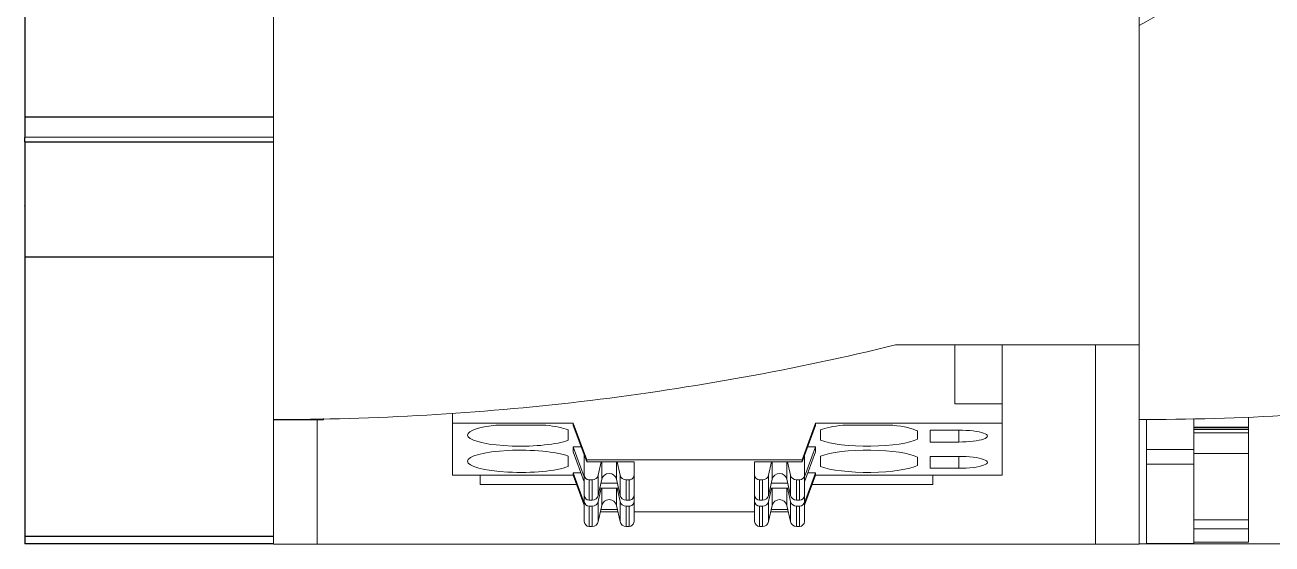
# Model space of a CAD drawing. Header units: millimetres. Extents: x 1359 to 3577, y 1336 to 3557.
# Drawn here: x 2756.6 to 2806.7, y 3183.1 to 3204 of the extents above; entities that cross this region are included whole.
import ezdxf

# ---------------------------------------------------------------- set-up
doc = ezdxf.new("R2010")
doc.units = ezdxf.units.MM
doc.set_wipeout_variables(frame=1)
doc.layers.add('000-PI-Oprema', color=30, linetype='Continuous', lineweight=5)

msp = doc.modelspace()

# ---------------------------------------------------------------- linework, layer by layer
for p, q in [((2756.571, 3217.783), (2756.571, 3200.246)), ((2756.571, 3200.246), (2756.571, 3199.746)), ((2956.571, 3200.246), (2756.571, 3200.246)), ((2756.571, 3199.746), (2756.571, 3199.698)), ((2756.571, 3199.698), (2756.571, 3199.425)), ((2956.571, 3199.561), (2756.571, 3199.425)), ((2756.571, 3199.251), (2756.571, 3199.425)), ((2756.571, 3199.251), (2756.571, 3197.5)), ((2756.571, 3199.251), (2956.571, 3199.251)), ((2756.571, 3197.5), (2756.571, 3197.391)), ((2756.571, 3197.389), (2756.571, 3197.391)), ((2756.571, 3197.389), (2756.571, 3197.355)), ((2756.571, 3197.355), (2756.571, 3197.247)), ((2756.571, 3197.246), (2756.571, 3197.247)), ((2756.571, 3197.246), (2756.571, 3197.212)), ((2756.571, 3197.212), (2756.571, 3197.104)), ((2756.571, 3197.104), (2756.571, 3197.102)), ((2756.571, 3197.102), (2756.571, 3197.068)), ((2756.571, 3197.068), (2756.571, 3196.96)), ((2756.571, 3196.959), (2756.571, 3196.96)), ((2756.571, 3196.959), (2756.571, 3196.925)), ((2756.571, 3196.925), (2756.571, 3196.817)), ((2756.571, 3196.815), (2756.571, 3196.817)), ((2756.571, 3196.815), (2756.571, 3196.781)), ((2756.571, 3196.781), (2756.571, 3196.673)), ((2756.571, 3196.671), (2756.571, 3196.673)), ((2756.571, 3196.671), (2756.571, 3196.637)), ((2756.571, 3196.637), (2756.571, 3196.53)), ((2756.571, 3196.528), (2756.571, 3196.53)), ((2756.571, 3196.528), (2756.571, 3196.494)), ((2756.571, 3196.494), (2756.571, 3196.386)), ((2756.571, 3196.386), (2756.571, 3196.384)), ((2756.571, 3196.384), (2756.571, 3196.35)), ((2756.571, 3196.35), (2756.571, 3196.126)), ((2756.571, 3196.126), (2756.571, 3195.853)), ((2756.571, 3195.853), (2756.571, 3195.741)), ((2756.571, 3195.741), (2756.571, 3195.605)), ((2756.571, 3195.605), (2756.571, 3194.613)), ((2756.571, 3194.613), (2756.571, 3183.383)), ((2956.571, 3194.613), (2756.571, 3194.613)), ((2756.571, 3183.383), (2756.571, 3183.083)), ((2956.571, 3183.383), (2756.571, 3183.383)), ((2956.571, 3183.083), (2756.571, 3183.083))]:
    msp.add_line(p, q)

# ---------------------------------------------------------------- next in the draw order: wipeouts: each hides what was drawn before it
msp.add_wipeout([(2801.371, 3330.083), (2836.171, 3330.083), (2836.171, 3183.083), (2801.371, 3183.083)])

# ---------------------------------------------------------------- next in the draw order: linework, layer by layer
at = {"layer": '000-PI-Oprema', "color": 0, "linetype": 'ByBlock', "lineweight": 0}
for p, q in [((2803.571, 3188.132), (2803.571, 3186.878)), ((2805.771, 3187.784), (2805.771, 3188.149)), ((2801.672, 3188.083), (2801.371, 3188.083)), ((2801.371, 3188.002), (2801.371, 3183.083)), ((2801.671, 3188.071), (2801.671, 3186.878)), ((2803.571, 3187.784), (2805.771, 3187.784)), ((2805.771, 3187.754), (2803.571, 3187.754)), ((2805.771, 3187.747), (2803.571, 3187.747)), ((2805.771, 3187.683), (2803.571, 3187.683)), ((2805.771, 3187.747), (2805.771, 3187.754)), ((2805.771, 3187.683), (2805.771, 3187.747)), ((2805.771, 3187.683), (2805.771, 3187.546)), ((2805.771, 3187.546), (2803.571, 3187.546)), ((2805.771, 3187.546), (2805.771, 3186.721)), ((2801.671, 3186.292), (2801.671, 3186.878)), ((2803.571, 3186.878), (2801.671, 3186.878)), ((2803.571, 3186.292), (2803.571, 3186.878)), ((2805.771, 3186.721), (2803.571, 3186.721)), ((2805.771, 3186.721), (2805.771, 3184.056)), ((2803.571, 3186.292), (2801.671, 3186.292)), ((2805.771, 3184.056), (2803.571, 3184.056)), ((2803.571, 3183.689), (2803.571, 3183.159)), ((2805.771, 3183.689), (2803.571, 3183.689)), ((2805.771, 3184.056), (2805.771, 3183.689)), ((2805.771, 3183.689), (2805.771, 3183.159)), ((2803.313, 3183.083), (2801.371, 3183.083)), ((2801.671, 3183.095), (2803.571, 3183.095)), ((2803.571, 3183.095), (2801.671, 3183.095)), ((2833.971, 3183.159), (2803.313, 3183.083)), ((2803.571, 3183.159), (2805.771, 3183.159)), ((2805.771, 3183.159), (2803.571, 3183.159)), ((2805.771, 3183.159), (2805.771, 3183.159))]:
    msp.add_line(p, q, dxfattribs=at)
for points in [[(2805.721, 3206.382), (2804.271, 3205.566), (2802.821, 3204.749), (2801.371, 3203.932)], [(2801.671, 3183.095), (2801.671, 3183.136), (2801.671, 3183.426), (2801.671, 3184.491), (2801.671, 3185.621), (2801.671, 3186.292)], [(2803.571, 3183.095), (2803.571, 3183.107), (2803.571, 3183.128), (2803.571, 3183.159)]]:
    msp.add_open_spline(points, degree=3, dxfattribs=at)
for points, knots in [([(2801.371, 3203.932), (2801.371, 3202.424), (2801.371, 3199.174), (2801.371, 3193.891), (2801.371, 3190.116), (2801.371, 3188.083)], [0, 0, 0, 0, 0.285532, 0.615204, 1, 1, 1, 1]), ([(2801.672, 3188.083), (2803.76, 3188.089), (2805.84, 3188.157), (2809.986, 3188.414), (2812.052, 3188.604), (2816.169, 3189.104), (2818.219, 3189.414), (2822.307, 3190.157), (2824.343, 3190.589), (2826.371, 3191.083)], [0, 0, 0, 0, 0.25, 0.25, 0.5, 0.5, 0.75, 0.75, 1, 1, 1, 1]), ([(2803.571, 3183.689), (2803.571, 3183.924), (2803.571, 3184.601), (2803.571, 3185.621), (2803.571, 3186.292)], [0, 0, 0, 0, 0.445928, 1, 1, 1, 1])]:
    msp.add_open_spline(points, degree=3, knots=knots, dxfattribs=at)

# ---------------------------------------------------------------- next in the draw order: wipeouts: each hides what was drawn before it
msp.add_wipeout([(2766.571, 3330.083), (2801.371, 3330.083), (2801.371, 3183.076), (2766.571, 3183.076)])

# ---------------------------------------------------------------- next in the draw order: linework, layer by layer
at = {"color": 0, "linetype": 'ByBlock', "lineweight": 0, "ltscale": 0.25}
msp.add_lwpolyline([(2766.571, 3330.083), (2801.371, 3330.083), (2801.371, 3183.076), (2766.571, 3183.076), (2766.571, 3330.083)], dxfattribs=at)
at = {"layer": '000-PI-Oprema', "color": 0, "linetype": 'ByBlock', "lineweight": 0}
for p, q in [((2793.966, 3191.083), (2793.966, 3188.72)), ((2795.866, 3188.72), (2795.866, 3191.083)), ((2799.616, 3183.076), (2799.616, 3191.093)), ((2801.371, 3191.034), (2801.371, 3183.076)), ((2793.966, 3188.72), (2795.866, 3188.72)), ((2795.866, 3188.72), (2795.866, 3187.937)), ((2768.571, 3188.076), (2768.571, 3188.122)), ((2773.766, 3187.937), (2773.766, 3188.347)), ((2766.872, 3188.083), (2766.571, 3188.083)), ((2766.873, 3188.083), (2766.571, 3188.083)), ((2768.571, 3188.076), (2766.571, 3188.076)), ((2766.571, 3188.029), (2766.571, 3183.076)), ((2768.327, 3188.077), (2768.327, 3183.076)), ((2778.611, 3187.937), (2773.766, 3187.937)), ((2773.766, 3187.937), (2773.766, 3185.846)), ((2775.505, 3187.856), (2777.517, 3187.856)), ((2778.411, 3187.67), (2778.411, 3187.252)), ((2778.611, 3187.937), (2778.611, 3187.846)), ((2779.157, 3186.47), (2778.611, 3187.937)), ((2779.157, 3186.378), (2778.611, 3187.846)), ((2788.361, 3187.937), (2787.815, 3186.47)), ((2788.361, 3187.846), (2787.815, 3186.378)), ((2788.361, 3187.937), (2788.361, 3187.846)), ((2795.866, 3187.937), (2788.361, 3187.937)), ((2788.561, 3187.252), (2788.561, 3187.67)), ((2789.455, 3187.856), (2791.467, 3187.856)), ((2792.461, 3187.625), (2792.461, 3187.297)), ((2792.971, 3187.659), (2792.971, 3187.18)), ((2794.121, 3187.659), (2792.971, 3187.659)), ((2794.121, 3187.659), (2794.121, 3187.18)), ((2795.866, 3187.937), (2795.866, 3185.846)), ((2792.971, 3187.18), (2794.121, 3187.18)), ((2778.411, 3186.614), (2778.411, 3186.196)), ((2778.611, 3186.993), (2779.061, 3185.784)), ((2778.611, 3186.993), (2778.611, 3186.789)), ((2778.928, 3186.993), (2778.611, 3186.993)), ((2779.061, 3185.58), (2778.611, 3186.789)), ((2779.061, 3186.636), (2779.061, 3185.849)), ((2787.911, 3185.784), (2788.361, 3186.993)), ((2788.361, 3186.789), (2787.911, 3185.58)), ((2787.911, 3186.636), (2787.911, 3185.849)), ((2788.361, 3186.993), (2788.044, 3186.993)), ((2788.361, 3186.993), (2788.361, 3186.789)), ((2788.561, 3186.614), (2788.561, 3186.196)), ((2792.971, 3186.602), (2792.971, 3186.124)), ((2794.121, 3186.602), (2792.971, 3186.602)), ((2794.121, 3186.602), (2794.121, 3186.124)), ((2787.815, 3186.47), (2779.157, 3186.47)), ((2779.157, 3186.47), (2779.157, 3186.378)), ((2781.061, 3186.378), (2779.157, 3186.378)), ((2779.62, 3185.845), (2779.741, 3186.378)), ((2779.768, 3185.689), (2779.768, 3186.378)), ((2780.354, 3185.689), (2780.354, 3186.378)), ((2780.381, 3186.378), (2780.502, 3185.845)), ((2781.061, 3186.358), (2781.061, 3186.378)), ((2781.061, 3185.849), (2781.061, 3186.358)), ((2787.815, 3186.378), (2785.911, 3186.378)), ((2785.911, 3186.378), (2785.911, 3186.358)), ((2785.911, 3185.849), (2785.911, 3186.358)), ((2786.591, 3186.378), (2786.47, 3185.845)), ((2786.618, 3185.689), (2786.618, 3186.378)), ((2787.204, 3185.689), (2787.204, 3186.378)), ((2787.352, 3185.845), (2787.231, 3186.378)), ((2787.815, 3186.47), (2787.815, 3186.378)), ((2792.461, 3186.241), (2792.461, 3186.569)), ((2792.971, 3186.124), (2794.121, 3186.124)), ((2778.611, 3185.846), (2773.766, 3185.846)), ((2774.871, 3185.476), (2774.871, 3185.846)), ((2778.611, 3185.937), (2779.061, 3184.728)), ((2778.611, 3185.937), (2778.611, 3185.846)), ((2778.928, 3185.937), (2778.611, 3185.937)), ((2779.061, 3184.636), (2778.611, 3185.846)), ((2779.061, 3185.038), (2779.061, 3185.849)), ((2779.261, 3184.843), (2779.261, 3185.653)), ((2779.261, 3185.653), (2779.376, 3185.653)), ((2779.376, 3184.843), (2779.376, 3185.653)), ((2779.62, 3185.034), (2779.62, 3185.845)), ((2779.62, 3185.034), (2779.768, 3185.689)), ((2780.354, 3185.689), (2780.502, 3185.034)), ((2780.502, 3185.034), (2780.502, 3185.845)), ((2780.746, 3184.843), (2780.746, 3185.653)), ((2780.746, 3185.653), (2780.861, 3185.653)), ((2780.861, 3184.843), (2780.861, 3185.653)), ((2781.061, 3185.038), (2781.061, 3185.849)), ((2785.911, 3185.038), (2785.911, 3185.849)), ((2786.226, 3185.653), (2786.111, 3185.653)), ((2786.111, 3184.843), (2786.111, 3185.653)), ((2786.226, 3184.843), (2786.226, 3185.653)), ((2786.47, 3185.034), (2786.47, 3185.845)), ((2786.618, 3185.689), (2786.47, 3185.034)), ((2787.352, 3185.034), (2787.204, 3185.689)), ((2787.352, 3185.034), (2787.352, 3185.845)), ((2787.596, 3184.843), (2787.596, 3185.653)), ((2787.711, 3185.653), (2787.596, 3185.653)), ((2787.711, 3184.843), (2787.711, 3185.653)), ((2787.911, 3184.728), (2788.361, 3185.937)), ((2787.911, 3185.038), (2787.911, 3185.849)), ((2788.361, 3185.846), (2787.911, 3184.636)), ((2788.361, 3185.937), (2788.044, 3185.937)), ((2788.361, 3185.937), (2788.361, 3185.846)), ((2795.866, 3185.846), (2788.361, 3185.846)), ((2793.071, 3185.476), (2793.071, 3185.846)), ((2774.871, 3185.476), (2778.748, 3185.476)), ((2779.62, 3184.789), (2779.741, 3185.322)), ((2780.437, 3185.322), (2779.685, 3185.322)), ((2779.731, 3185.526), (2780.391, 3185.526)), ((2779.768, 3185.322), (2779.768, 3184.632)), ((2780.354, 3185.322), (2780.354, 3184.632)), ((2780.381, 3185.322), (2780.502, 3184.789)), ((2786.591, 3185.322), (2786.47, 3184.789)), ((2787.287, 3185.322), (2786.535, 3185.322)), ((2786.581, 3185.526), (2787.241, 3185.526)), ((2786.618, 3185.322), (2786.618, 3184.632)), ((2787.204, 3185.322), (2787.204, 3184.632)), ((2787.352, 3184.789), (2787.231, 3185.322)), ((2788.223, 3185.476), (2793.071, 3185.476)), ((2779.061, 3185.038), (2779.061, 3184.793)), ((2779.061, 3184.793), (2779.061, 3183.982)), ((2779.261, 3184.843), (2779.376, 3184.843)), ((2779.261, 3184.597), (2779.376, 3184.597)), ((2779.261, 3184.597), (2779.261, 3183.786)), ((2779.376, 3184.597), (2779.376, 3183.786)), ((2779.62, 3184.789), (2779.62, 3183.978)), ((2779.62, 3183.978), (2779.768, 3184.632)), ((2780.354, 3184.632), (2780.502, 3183.978)), ((2780.502, 3184.789), (2780.502, 3183.978)), ((2780.746, 3184.843), (2780.861, 3184.843)), ((2780.746, 3184.597), (2780.861, 3184.597)), ((2780.746, 3184.597), (2780.746, 3183.786)), ((2780.861, 3184.597), (2780.861, 3183.786)), ((2781.061, 3184.793), (2781.061, 3185.038)), ((2781.061, 3184.793), (2781.061, 3183.982)), ((2785.911, 3184.793), (2785.911, 3185.038)), ((2785.911, 3184.793), (2785.911, 3183.982)), ((2786.226, 3184.843), (2786.111, 3184.843)), ((2786.226, 3184.597), (2786.111, 3184.597)), ((2786.111, 3184.597), (2786.111, 3183.786)), ((2786.226, 3184.597), (2786.226, 3183.786)), ((2786.47, 3184.789), (2786.47, 3183.978)), ((2786.618, 3184.632), (2786.47, 3183.978)), ((2787.352, 3183.978), (2787.204, 3184.632)), ((2787.352, 3184.789), (2787.352, 3183.978)), ((2787.711, 3184.843), (2787.596, 3184.843)), ((2787.711, 3184.597), (2787.596, 3184.597)), ((2787.596, 3184.597), (2787.596, 3183.786)), ((2787.711, 3184.597), (2787.711, 3183.786)), ((2787.911, 3185.038), (2787.911, 3184.793)), ((2787.911, 3184.793), (2787.911, 3183.982)), ((2780.411, 3184.378), (2779.711, 3184.378)), ((2779.731, 3184.47), (2780.391, 3184.47)), ((2785.911, 3184.378), (2781.061, 3184.378)), ((2787.261, 3184.378), (2786.56, 3184.378)), ((2786.581, 3184.47), (2787.241, 3184.47)), ((2779.261, 3183.786), (2779.376, 3183.786)), ((2780.746, 3183.786), (2780.861, 3183.786)), ((2786.226, 3183.786), (2786.111, 3183.786)), ((2787.711, 3183.786), (2787.596, 3183.786)), ((2768.327, 3183.076), (2766.571, 3183.076)), ((2799.616, 3183.076), (2768.327, 3183.076)), ((2801.371, 3183.076), (2799.616, 3183.076))]:
    msp.add_line(p, q, dxfattribs=at)
for centre, major_axis, ratio, start_param, end_param in [((2776.511, 3187.461), (-2.15, 0), 0.207912, 5.199431, 8.937736), ((2776.511, 3187.461), (-2.15, 0), 0.207912, 3.628635, 4.225347), ((2790.461, 3187.461), (-2.15, 0), 0.207912, 5.199431, 5.796143), ((2790.461, 3187.461), (-2.15, 0), 0.207912, 3.517343, 4.225347), ((2794.121, 3187.419), (1.15, 0), 0.207912, 4.712389, 7.853982), ((2790.461, 3187.461), (-2.15, 0), 0.207912, 0.487042, 2.765842), ((2776.511, 3186.405), (-2.15, 0), 0.207912, 3.628635, 8.937736), ((2790.461, 3186.405), (2.15, 0), 0.207912, 0.37575, 2.65455), ((2794.121, 3186.363), (1.15, 0), 0.207912, 4.712389, 7.853982), ((2790.461, 3186.405), (2.15, 0), 0.207912, 3.628635, 5.907435), ((2779.261, 3185.849), (-0.2, 0), 0.978148, 0, 1.570796), ((2779.376, 3185.898), (-0.25, 0), 0.978148, 1.570796, 2.923426), ((2780.061, 3185.625), (0.3, 0), 0.978148, 0.218166, 2.923426), ((2780.746, 3185.898), (-0.25, 0), 0.978148, 0.218166, 1.570796), ((2780.861, 3185.849), (-0.2, 0), 0.978148, 1.570796, 3.141593), ((2786.111, 3185.849), (0.2, 0), 0.978148, 3.141593, 4.712389), ((2786.226, 3185.898), (0.25, 0), 0.978148, 4.712389, 6.065019), ((2786.911, 3185.625), (-0.3, 0), 0.978148, 3.359759, 6.065019), ((2787.596, 3185.898), (0.25, 0), 0.978148, 3.359759, 4.712389), ((2787.711, 3185.849), (0.2, 0), 0.978148, 4.712389, 6.283185), ((2779.261, 3185.038), (-0.2, 0), 0.978148, 0, 1.570796), ((2779.261, 3184.793), (-0.2, 0), 0.978148, 0, 1.570796), ((2779.376, 3185.087), (-0.25, 0), 0.978148, 1.570796, 2.923426), ((2779.376, 3184.842), (-0.25, 0), 0.978148, 1.570796, 2.923426), ((2780.061, 3184.569), (0.3, 0), 0.978148, 0.218166, 2.923426), ((2780.746, 3185.087), (-0.25, 0), 0.978148, 0.218166, 1.570796), ((2780.746, 3184.842), (-0.25, 0), 0.978148, 0.218166, 1.570796), ((2780.861, 3185.038), (-0.2, 0), 0.978148, 1.570796, 3.141593), ((2780.861, 3184.793), (-0.2, 0), 0.978148, 1.570796, 3.141593), ((2786.111, 3185.038), (0.2, 0), 0.978148, 3.141593, 4.712389), ((2786.111, 3184.793), (0.2, 0), 0.978148, 3.141593, 4.712389), ((2786.226, 3185.087), (0.25, 0), 0.978148, 4.712389, 6.065019), ((2786.226, 3184.842), (0.25, 0), 0.978148, 4.712389, 6.065019), ((2786.911, 3184.569), (-0.3, 0), 0.978148, 3.359759, 6.065019), ((2787.596, 3185.087), (0.25, 0), 0.978148, 3.359759, 4.712389), ((2787.596, 3184.842), (0.25, 0), 0.978148, 3.359759, 4.712389), ((2787.711, 3185.038), (0.2, 0), 0.978148, 4.712389, 6.283185), ((2787.711, 3184.793), (0.2, 0), 0.978148, 4.712389, 6.283185), ((2779.261, 3183.982), (-0.2, 0), 0.978148, 0, 1.570796), ((2779.376, 3184.031), (-0.25, 0), 0.978148, 1.570796, 2.923426), ((2780.746, 3184.031), (-0.25, 0), 0.978148, 0.218166, 1.570796), ((2780.861, 3183.982), (-0.2, 0), 0.978148, 1.570796, 3.141593), ((2786.111, 3183.982), (0.2, 0), 0.978148, 3.141593, 4.712389), ((2786.226, 3184.031), (0.25, 0), 0.978148, 4.712389, 6.065019), ((2787.596, 3184.031), (0.25, 0), 0.978148, 3.359759, 4.712389), ((2787.711, 3183.982), (0.2, 0), 0.978148, 4.712389, 6.283185)]:
    msp.add_ellipse(centre, major_axis=major_axis, ratio=ratio, start_param=start_param, end_param=end_param, dxfattribs=at)
for points, knots in [([(2801.371, 3191.083), (2801.371, 3191.936), (2801.371, 3193.6), (2801.371, 3195.934), (2801.371, 3198.049), (2801.371, 3200.819), (2801.371, 3204.72), (2801.371, 3210.633), (2801.371, 3220.093), (2801.371, 3233.204), (2801.371, 3250.434), (2801.371, 3269.075), (2801.371, 3286.124), (2801.371, 3301.322), (2801.371, 3311.674), (2801.371, 3320.016), (2801.371, 3325.043), (2801.371, 3328.491), (2801.371, 3330.083)], [0, 0, 0, 0, 0.018357, 0.035822, 0.050221, 0.063898, 0.09543, 0.134182, 0.191169, 0.299064, 0.416456, 0.562341, 0.701008, 0.784589, 0.890964, 0.925157, 0.965428, 1, 1, 1, 1]), ([(2791.571, 3191.083), (2789.543, 3190.589), (2787.507, 3190.157), (2783.42, 3189.414), (2779.318, 3188.793), (2775.187, 3188.414), (2771.041, 3188.157), (2768.961, 3188.089), (2766.873, 3188.083)], [0, 0, 0, 0, 0.25, 0.25, 0.5, 0.75, 0.75, 1, 1, 1, 1])]:
    msp.add_open_spline(points, degree=3, knots=knots, dxfattribs=at)
for points, degree in [([(2801.371, 3191.083), (2791.571, 3191.083)], 1), ([(2766.873, 3188.083), (2766.872, 3188.083), (2766.872, 3188.083), (2766.872, 3188.083)], 3)]:
    msp.add_open_spline(points, degree=degree, dxfattribs=at)

doc.saveas('drawing.dxf')
